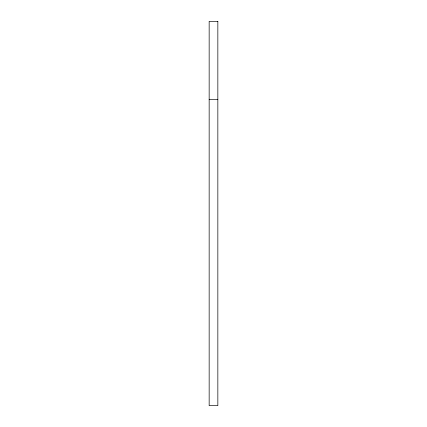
<?xml version="1.0" encoding="UTF-8"?>
<svg xmlns="http://www.w3.org/2000/svg" width="427" height="427" viewBox="0 0 427 427"><rect width="100%" height="100%" fill="white"/><g stroke="black" fill="none" stroke-linecap="round" stroke-linejoin="round"><path stroke-width="0.64" d="M209.155 99.566L217.845 99.566M217.845 21.35L209.155 21.35L209.155 405.65L217.845 405.65L217.845 21.35"/></g></svg>
